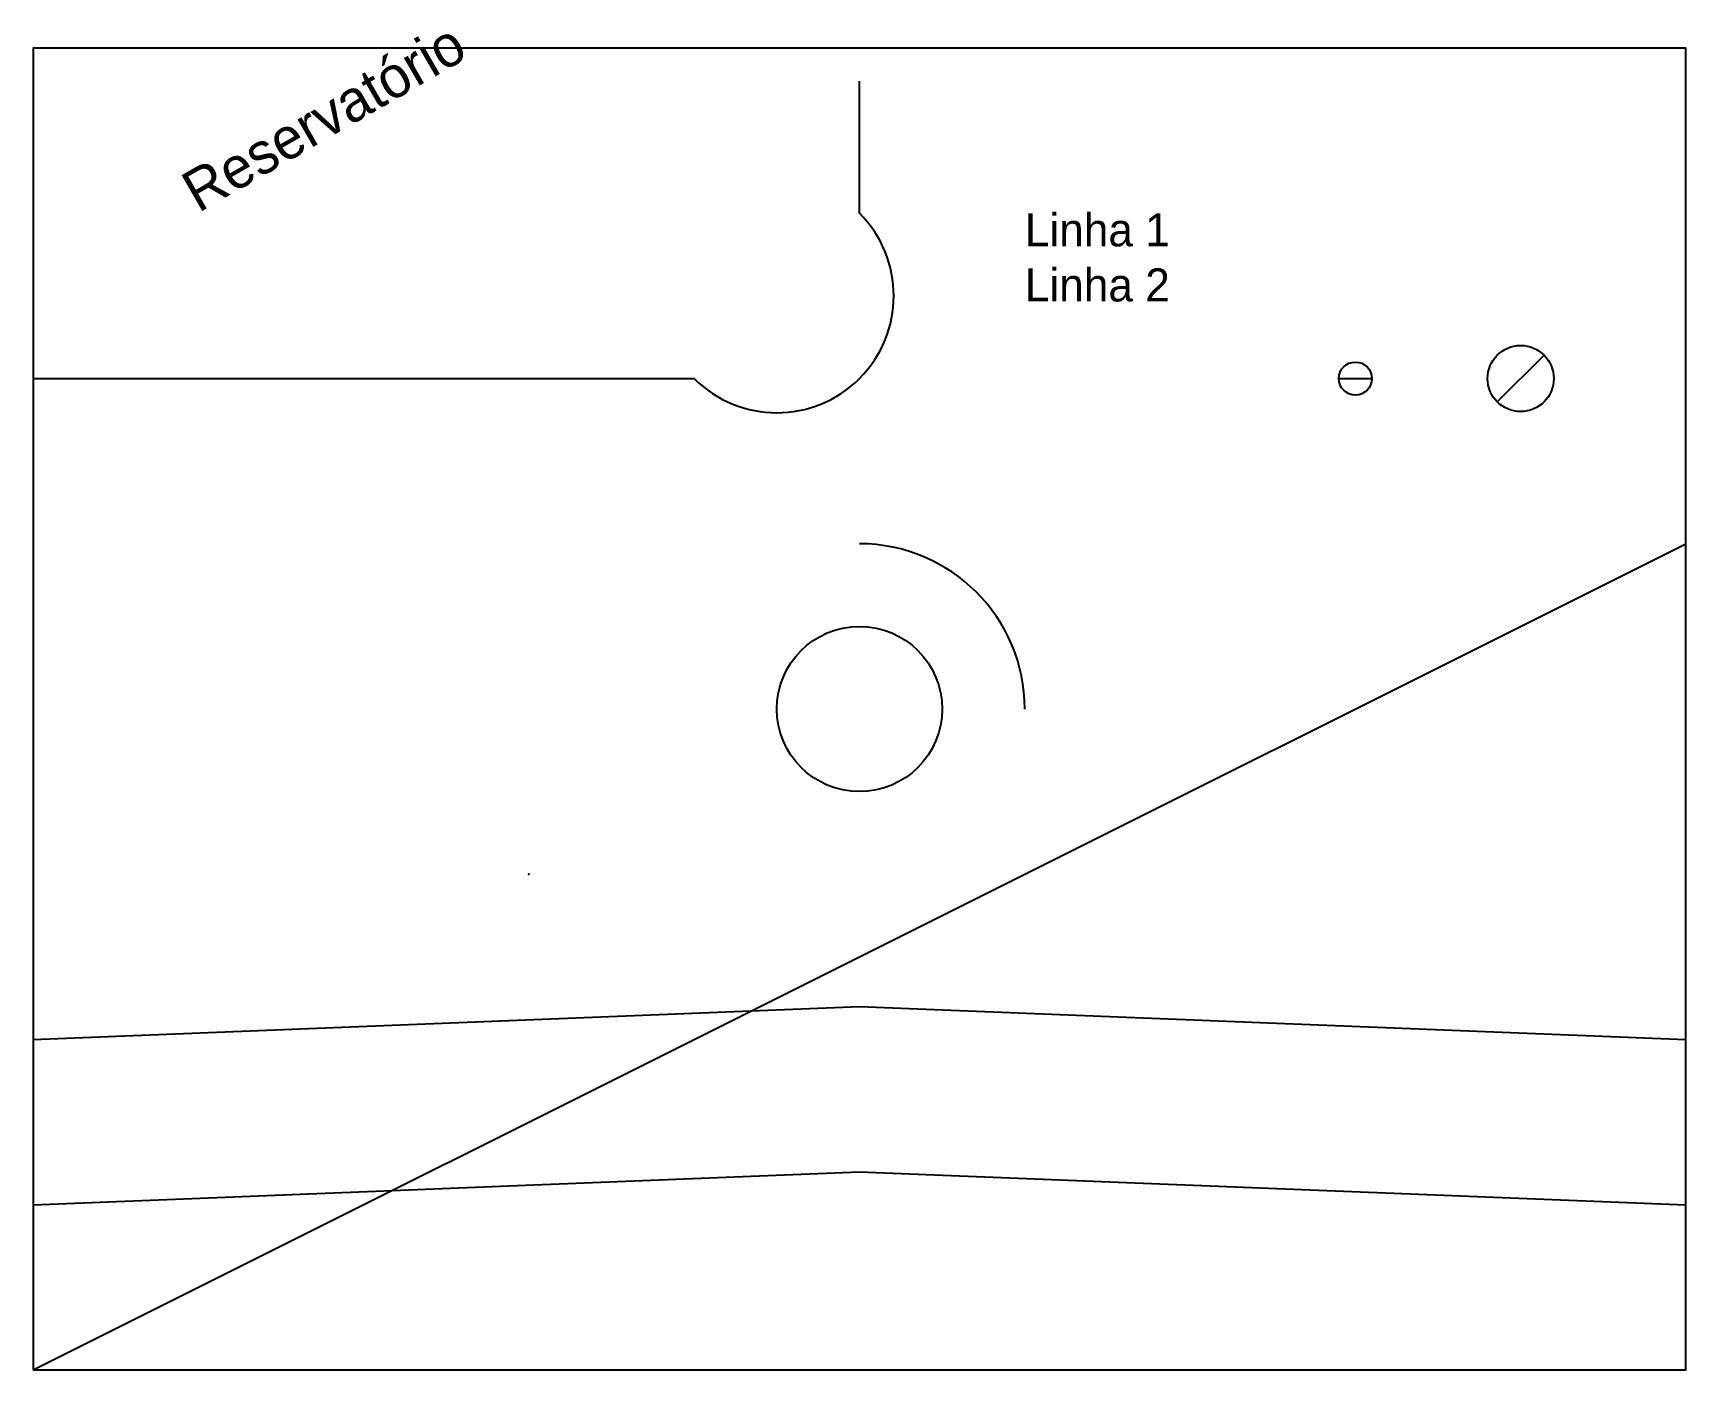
# Model space of a CAD drawing. Header units: metres. Extents: x 0 to 100, y 0 to 81.
import ezdxf

# ---------------------------------------------------------------- set-up
doc = ezdxf.new("R2010")
doc.units = ezdxf.units.M
for name, color, linetype in [('CURVAS', 3, 'Continuous'), ('DIVISA', 1, 'Continuous'), ('TEXTO', 2, 'Continuous')]:
    doc.layers.add(name, color=color, linetype=linetype)

# ---------------------------------------------------------------- blocks, each defined once
blk = doc.blocks.new('POCO')
blk.add_line((-1, 0), (1, 0))
blk.add_circle((0, 0), 1)

msp = doc.modelspace()

# ---------------------------------------------------------------- linework, layer by layer
msp.add_circle((50, 40), 5)
msp.add_arc((50, 40), 10, 0, 90)
at = {"layer": 'CURVAS', "elevation": 550}
msp.add_lwpolyline([(0, 10), (50, 12), (100, 10)], dxfattribs=at)
at = {"layer": 'CURVAS'}
msp.add_polyline3d([(0, 20, 555), (50, 22, 555), (100, 20, 555)], dxfattribs=at)
msp.add_point((30, 30, 612.5), dxfattribs=at)
at = {"layer": 'DIVISA'}
msp.add_line((0, 0), (100, 50), dxfattribs=at)
msp.add_lwpolyline([(0, 0), (100, 0), (100, 80), (0, 80)], close=True, dxfattribs=at)
msp.add_lwpolyline([(0, 60), (40, 60, 1), (50, 70), (50, 78)], format="xyb", dxfattribs=at)

# ---------------------------------------------------------------- block references
at = {"layer": 'DIVISA', "xscale": 2, "yscale": 2, "rotation": 45}
msp.add_blockref('POCO', (90, 60), dxfattribs=at)
at = {"layer": 'DIVISA'}
msp.add_blockref('POCO', (80, 60), dxfattribs=at)

# ---------------------------------------------------------------- texts
at = {"layer": 'TEXTO'}
msp.add_text('Reservatório', height=2.5, rotation=30, dxfattribs=at).set_placement((10, 70))
at = {"layer": 'TEXTO', "insert": (60, 70), "char_height": 2, "attachment_point": 1}
msp.add_mtext('Linha 1\\PLinha 2', dxfattribs=at)

doc.saveas('drawing.dxf')
